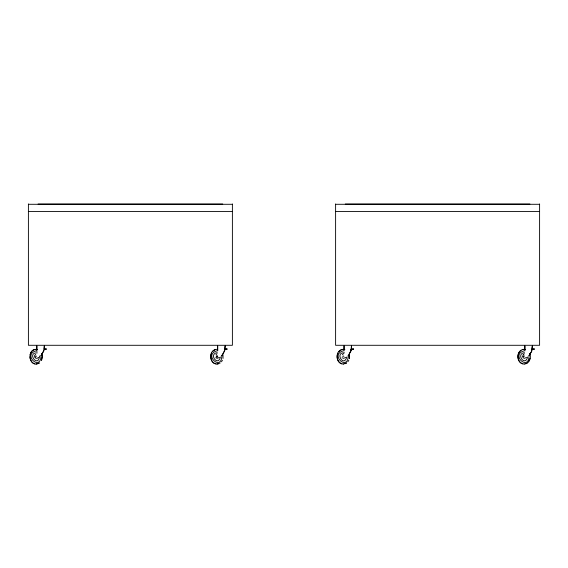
<?xml version="1.0" encoding="UTF-8"?>
<svg xmlns="http://www.w3.org/2000/svg" width="568" height="568" viewBox="0 0 568 568"><rect width="100%" height="100%" fill="white"/><g stroke="black" fill="none" stroke-linecap="round" stroke-linejoin="round"><path stroke-width="0.85" d="M36.92 351.606L36.927 346.026M522.51 355.98L522.532 356.931M42.146 357.187L41.421 360.254M223.032 358.465L222.976 354.652M349.228 358.465L349.171 354.652M349.419 358.465L349.363 354.652M217.757 356.931L217.381 355.859M220.398 357.024C218.02 367.141 208.186 353.807 217.267 352.643M346.785 357.024C343.725 368.014 334.417 351.791 344.535 352.87M527.608 357.024C525.222 367.141 515.396 353.807 524.477 352.643M43.935 350.023L42.103 353.956M531.62 351.074L532.23 346.026M30.104 354.901C30.7 352.061 33.008 349.441 36.047 349.32M41.613 360.254L42.394 356.555L41.72 353.474M211.523 353.111C209.706 356.952 211.204 362.427 215.471 363.832M337.91 353.111C336.093 356.952 337.591 362.427 341.858 363.832M530.05 358.465L528.481 361.795M217.516 357.052L216.976 355.944L216.436 357.052M342.76 356.491L343.363 355.944L343.903 356.313M523.412 356.434L523.781 355.859M531.194 352.089L530.129 353.956M221.463 361.795L222.436 360.254M347.85 361.795L348.823 360.254M222.919 353.956L224.758 350.023L225.02 346.026M349.306 353.956L351.145 350.023L351.407 346.026M217.097 353.63L215.968 354.801M343.484 353.63L342.355 354.801M524.299 353.63L523.952 354.098M41.017 355.511L43.779 351.074L44.389 346.026M221.839 355.511L224.601 351.074L225.212 346.026M348.227 355.511L350.988 351.074L351.599 346.026M529.042 355.511L531.804 351.074L532.415 346.026M522.872 355.128L523.76 354.304M212.489 351.571L215.258 349.604M338.876 351.571L341.645 349.604M520.97 350.371C516.411 353.651 517.164 362.001 522.681 363.832M216.578 355.859L216.202 356.931M35.727 354.304C32.553 356.108 36.061 360.318 38.567 357.414M224.417 350.172L225.524 349.256M350.612 350.172L351.72 349.256L353.466 349.256L353.466 348.894L351.407 348.894M350.804 350.172L351.911 349.256M39.185 362.995L36.082 364.045M39.37 362.995C28.805 369.15 25.915 347.247 37.474 349.533M220.192 362.995L216.898 364.045M344.897 363.761L346.388 362.995M346.579 362.995L343.285 364.045M522.461 349.604C515.432 351.677 516.695 364.123 524.299 364.045M525.72 363.761L527.21 362.995M219.383 357.414L217.21 358.337L215.719 357.762M345.777 357.414L343.597 358.337L342.106 357.762M526.593 357.414L524.42 358.337L522.929 357.762M216.869 349.32C207.519 349.54 209.358 366.424 218.701 363.761M343.257 349.32C334.857 349.526 335.042 364.145 343.477 364.045M522.276 349.604L524.072 349.32M524.108 364.045C529.163 363.96 531.733 357.677 529.745 353.474M36.324 350.797C21.861 354.517 41.073 372.189 41.017 355.348M217.146 350.797C202.684 354.517 221.896 372.189 221.839 355.348M343.534 350.797C329.071 354.517 348.283 372.189 348.227 355.348M524.349 350.797C509.886 354.517 529.106 372.189 529.042 355.348M38.063 204.04L222.734 204.04M345.266 204.04L529.937 204.04M28.4 204.288L232.39 204.288M335.61 204.288L539.6 204.288M28.4 211.537L232.39 211.537M335.61 211.537L539.6 211.537M44.197 348.894L46.264 348.894L46.264 349.256L44.51 349.256M225.02 348.894L227.079 348.894L227.079 349.256L225.333 349.256M532.23 348.894L534.289 348.894L534.289 349.256L532.543 349.256M523.888 349.32L525.499 349.533M343.065 349.32L344.875 349.533M37.325 352.87C26.078 352.472 38.447 368.625 39.54 355.973M34.648 363.832C31.694 362.881 29.983 359.8 29.919 356.818M524.498 356.044L523.746 356.164L523.646 357.052M36.6 356.164L35.713 356.164L35.614 357.052M529.561 353.474L529.994 354.652M41.961 354.652L42.202 356.555M539.6 203.955L539.6 345.287L335.61 345.287L335.61 203.955M534.097 348.894L534.097 349.256M524.96 346.026L524.96 350.868M524.768 346.026L524.768 348.944M353.282 348.894L353.282 349.256M344.137 346.026L344.137 350.868M343.945 346.026L343.945 348.944M232.39 203.955L232.39 345.287L28.4 345.287L28.4 203.955M226.895 348.894L226.895 349.256M217.75 346.026L217.75 350.868M217.558 346.026L217.558 348.944M46.072 348.894L46.072 349.256M44.197 346.026L44.197 348.944M36.742 346.026L36.742 348.944"/></g></svg>
